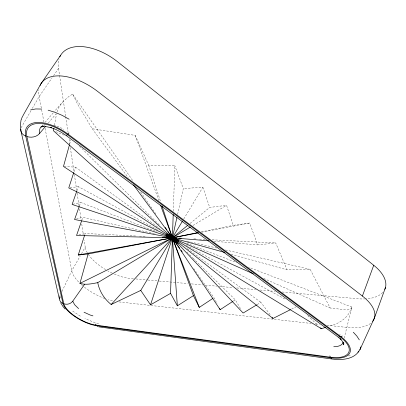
<?xml version="1.0" encoding="UTF-8"?>
<svg xmlns="http://www.w3.org/2000/svg" width="406" height="406" viewBox="0 0 406 406"><rect width="100%" height="100%" fill="white"/><g stroke="black" fill="none" stroke-linecap="round" stroke-linejoin="round"><path stroke-width="0.3" stroke-dasharray="2.03 1.52" d="M173.311 211.257L174.839 165.714L148.642 165.14L135.239 135.391L92.218 128.743L77.49 103.936L72.669 94.096L68.908 96.42L62.453 102.139L54.729 111.122M54.434 125.236L56.48 114.264M344.176 338.162L351.9 307.053L248.579 267.199M177.595 214.439L183.314 188.597L174.839 165.714M69.649 144.155L70.817 139.938M84.788 234.683L85.174 233.486L135.751 235.998M64.082 166.48L75.536 167.15L73.983 171.9L70.319 147.439M57.089 111.934L58.418 108.052L62.453 102.139M81.809 220.25L82.824 217.322L155.737 234.003M76.912 190.784L78.363 186.633L157.949 229.948M79.398 205.964L80.657 202.427L157.122 231.922M59.398 297.365A6.882 5.948 -12.4 0 1 59.86 295.923L60.403 294.781M62.027 291.361L71.76 270.822L80.205 255.953M351.9 307.053C348.703 317.624 339.025 324.155 328.591 326.262M81.459 253.75L85.209 247.142L84.179 240.24M31.034 110.61L21.65 126.834A9.632 7.303 -6.8 0 0 20.945 128.595M32.287 108.443L39.169 96.547L52.064 77.8M183.761 218.971L202.883 187.191L183.314 188.597M53.501 75.719L58.515 68.431A46.523 26.897 36 0 1 59.022 58.982M48.324 123.048L56.307 113.523M42.128 125.774L42.94 124.825M44.975 122.465L54.323 111.594M190.074 223.437L209.689 207.456L226.553 205.314L233.257 225.325L249.67 223.016L257.632 244.904L275.704 242.95L287.057 269.823L310.169 269.34L330.159 307.992L346.942 309.971L349.947 309.458L351.692 308.037M233.196 301.171L235.282 299.811L240.626 308.804M257.12 304.617L260.885 302.348L270.711 315.447M192.987 225.467L226.553 205.314M41.722 126.246L44.152 124.967M291.513 309.123L296.01 306.855M76.343 219.052L82.824 217.322M72.74 204.294L80.657 202.427M79.003 234.912L85.174 233.486M200.975 231.958L233.257 225.325M201.701 232.212L249.67 223.016M348.221 355.94L351.007 355.499M69.959 187.77L78.363 186.633M139.542 236.19L145.866 236.505M193.829 238.885L196.981 239.043M199.498 239.164L205.167 239.449M212.094 239.794L275.704 242.95M214.079 241.286L257.632 244.904M133.401 278.729L130.25 278.445A32.916 14.454 29 0 1 114.385 274.126M135.924 278.952L147.271 279.962M147.901 280.023L158.614 280.977M159.243 281.033L176.265 282.551M176.894 282.606L187.608 283.561M191.388 283.901L202.736 284.91M205.258 285.134L216.601 286.149M219.123 286.372L232.988 287.61M236.769 287.945L255.678 289.63M260.094 290.026L275.217 291.376M282.15 291.995L357.787 298.74A40.453 21.254 19.9 0 0 364.659 298.933M119.1 301.922L311.27 323.455M315.68 323.947L319.461 324.374M327.023 325.221L347.186 327.48A40.732 20.016 20.4 0 0 371.551 322.542M53.622 125.144L59.54 127.108L63.92 129.362M187.242 241.215L216.89 248M225.538 249.979L310.169 269.34M230.958 254.161L287.057 269.823M98.648 323.643L94.212 322.379L84.915 318.568M186.587 243.285L236.774 262.646M55.723 131.676L64.387 135.264M263.712 278.43L330.159 307.992M186.339 245.397L286.002 299.643M80.312 316.127L71.816 310.514M75.536 167.15L159.67 228.522M187.247 248.639L260.885 302.348M307.738 315.629L317.781 325.252M79.444 146.145L159.33 224.914M186.785 251.989L189.034 254.202M189.48 254.648L192.622 257.744M193.073 258.191L235.282 299.811M339.67 334.27L340.187 334.869M92.218 128.743L128.194 177.676M72.669 94.096L133.386 181.583M140.613 191.997L155.792 213.866M193.733 268.539L195.179 270.619M195.54 271.142L213.967 297.694L217.068 303.678M59.86 295.923L60.829 298.562M135.239 135.391L159.015 200.899M202.883 187.191L209.689 207.456M148.642 165.14L160.629 201.782M43.939 122.064L39.169 96.547A46.979 25.497 35.1 0 1 38.91 89.706M44.406 124.556L44.64 125.799M45.107 128.291L71.76 270.822A33.013 13.499 28.7 0 0 78.977 282.332M58.515 68.431L65.635 116.086M65.726 116.715L68.071 132.392M69.101 139.288L69.847 144.303M74.344 174.402L76.78 190.703M77.155 193.215L79.028 205.756M79.5 208.892L81.088 219.55M81.743 223.939L83.433 235.226M112.452 300.887A33.013 13.499 28.7 0 1 108.306 299.765M104.728 298.537A33.013 13.499 28.7 0 1 83.098 286.088M82.621 285.687A33.013 13.499 28.7 0 1 80.352 283.672M112.168 273.131A32.916 14.454 29 0 1 107.798 270.903M105.661 269.675A32.916 14.454 29 0 1 88.65 254.826M87.356 252.806A32.916 14.454 29 0 1 85.209 247.142M382.751 292.427A40.453 21.254 19.9 0 1 365.847 298.872"/><path stroke-width="0.61" d="M160.527 205.066L193.408 295.649L177.346 305.82L170.55 293.381L173.205 214.419M21.061 119.877L20.3 125.921L20.813 130.407L59.342 298.846M21.518 119.668L21.782 117.999L23.619 114.477L40.879 83.89L60.667 55.241M53.866 128.286L53.409 130.722L172.418 237.82L272.979 318.471L290.392 309.687M176.909 217.514L172.418 237.82L150.524 304.82L140.765 290.422L182.467 221.123M343.171 342.126L342.953 343.08C341.06 346.186 337.071 346.643 333.768 346.744M69.482 144.759L63.478 166.45L172.418 237.82L321.435 328.748L325.607 327.297M190.282 227.096L97.739 282.662C91.888 283.728 85.808 285.215 79.936 283.388L88.148 253.968L198.585 232.805M357.899 352.225L359.914 349.759L360.848 346.82M88.148 253.968L78.251 255.014L84.595 235.282M73.79 172.494L68.756 187.932L172.418 237.82L253.308 273.806M81.606 220.834L76.536 235.485L172.418 237.82L209.029 240.865M76.704 191.378L72.131 204.441L172.418 237.82L224.858 252.461M79.19 206.552L74.577 219.524L172.418 237.82L197.869 232.592M385.467 287.575L374.555 317.604L359.914 349.759M372.703 321.288A40.732 20.016 20.4 0 0 362.396 296.06L373.728 265.27L117.598 61.783A46.523 26.897 36 0 0 59.855 56.774M63.793 303.729A23.274 8.643 28.5 0 0 96.227 325.191L330.367 357.199A28.862 12.946 21.1 0 0 348.698 352.464A28.862 12.946 21.1 0 0 340.076 336.858L67.447 134.604A33.404 16.621 34 0 0 37.854 123.465A33.404 16.621 34 0 0 26.872 136.492L63.793 303.729A6.882 5.948 -12.3 0 0 72.755 301.176L84.656 284.225M358.914 351.302C353.032 359.67 341.436 360.193 332.194 359.041L98.658 326.825M26.872 136.492A9.632 7.308 -6.7 0 0 39.539 133.533L45.528 126.383M41.722 126.246L40.108 128.164L39.377 130.636L39.539 133.533M97.613 326.454L96.689 325.708A24.218 8.993 28.5 0 1 62.955 303.389L25.71 136.056A34.764 17.296 34 0 1 37.124 122.47A34.764 17.296 34 0 1 67.939 134.071L68.969 132.904M97.739 282.662C99.434 291.361 104.286 298.938 111.158 304.505L172.418 237.82L187.618 225.437M66.711 135.34L67.447 134.604M193.408 295.649L199.29 307.393L212.922 298.385M133.442 184.811L172.418 237.82L220.169 309.666L232.674 301.511M256.582 304.942L243.143 313.036L172.418 237.82L162.004 205.984M150.524 304.82L170.55 293.381M79.936 283.388L172.418 237.82L199.29 307.393M111.158 304.505L140.765 290.422M67.939 134.071L340.847 336.645L342.304 336.041M78.251 255.014L172.418 237.82L177.346 305.82M30.694 109.859L35.748 108.95L41.62 109.057M40.904 126.997L43.706 126.499M338.787 337.021L340.076 336.858M42.513 126.54L46.756 126.743L51.481 127.799L50.39 127.433L55.754 129.428L61.149 132.199L66.305 135.604L337.736 336.741L341.131 339.614L340.147 338.7L342.486 341.421L343.918 344.065L343.106 342.502L343.542 344.806L343.207 342.989M162.304 237.317L167.993 237.601M170.52 237.728L176.194 238.007M178.716 238.134L181.233 238.261M96.689 325.708L330.712 357.798A30.034 13.474 21.1 0 0 349.81 352.885A30.034 13.474 21.1 0 0 340.847 336.645M166.856 236.551L176.123 238.667M48.121 110.178L55.038 112.3L62.123 115.345L69.137 119.207M92.944 315.873L90.051 314.98L84.052 312.234M165.947 235.328L175.96 239.19M177.143 239.641L178.914 240.327M166.298 234.49L178.544 241.154M166.81 233.729L177.021 241.179M362.396 296.06L97.734 91.492A46.979 25.497 35.1 0 0 40.057 85.499M78.602 308.616L74.608 304.713L72.755 301.176M320.522 327.875L321.435 328.748M168.805 234.262L178.254 243.58M353.322 332.25L356.844 336.092L359.31 339.878M65.077 309.042L62.879 306.388L60.611 302.703M330.712 357.798L331.397 358.655M272.223 317.462L272.979 318.471M165.191 227.406L166.998 230.009M168.079 231.572L177.112 244.59M177.838 245.63L179.645 248.233M181.091 250.314L182.172 251.877M95.486 324.1L96.227 325.191M219.605 308.58L220.169 309.666M329.824 355.915L330.367 357.199M25.71 136.056A9.632 7.303 -6.8 0 1 20.838 129.194M62.955 303.389A6.882 5.948 -12.4 0 1 59.398 297.365M373.728 265.27A40.453 21.254 19.9 0 1 384.832 289.331"/></g></svg>
